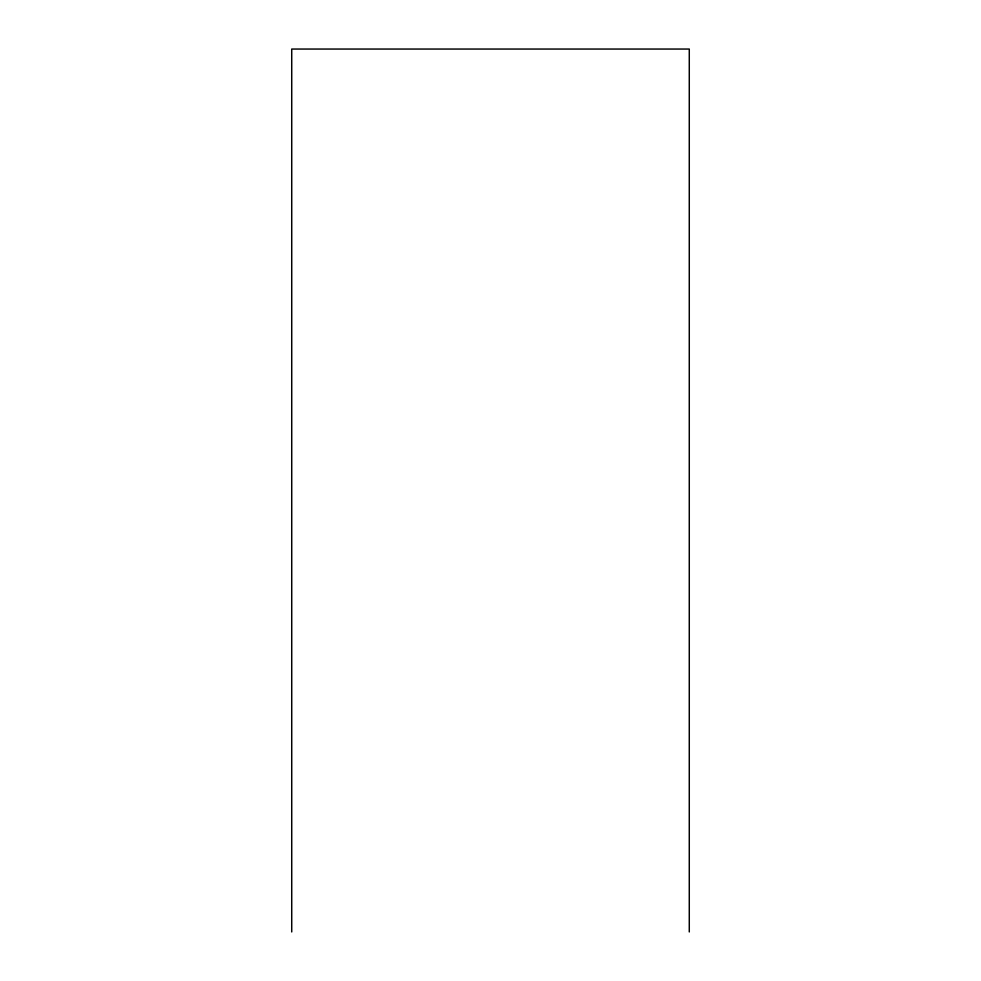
<?xml version="1.0" encoding="UTF-8"?>
<svg xmlns="http://www.w3.org/2000/svg" width="981" height="981" viewBox="0 0 981 981"><rect width="100%" height="100%" fill="white"/><g stroke="black" fill="none" stroke-linecap="round" stroke-linejoin="round"><path stroke-width="1.47" d="M689.275 931.95L689.275 49.05L291.725 49.05L291.725 931.95"/></g></svg>
